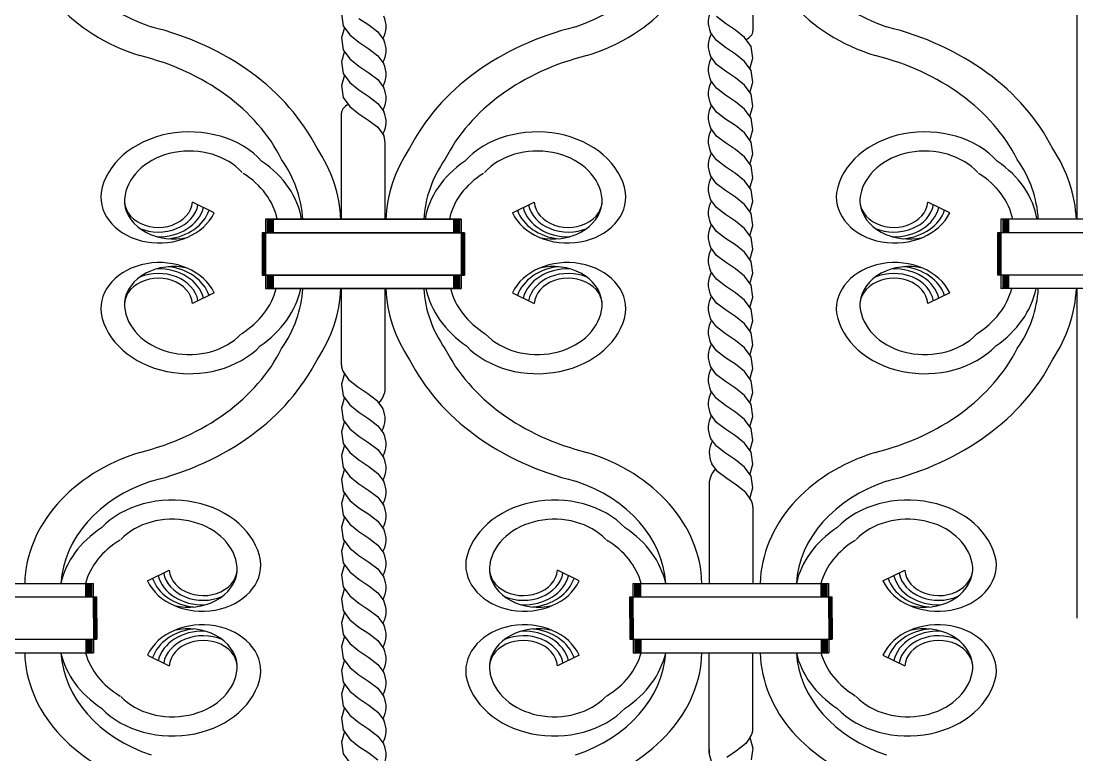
# Model space of a CAD drawing. Extents: x 12262 to 40734, y 30451 to 49613.
# Drawn here: x 31573 to 32090, y 44237 to 44596 of the extents above; entities that cross this region are included whole.
import ezdxf

# ---------------------------------------------------------------- set-up
doc = ezdxf.new("R2010")
doc.units = 0
doc.header["$LTSCALE"] = 0.85
doc.header["$MEASUREMENT"] = 0
doc.layers.get('0').update_dxf_attribs({"linetype": 'CONTINUOUS'})

# ---------------------------------------------------------------- blocks, each defined once
blk = doc.blocks.new('A$C2EF91AEA')
for p, q in [((2952.56, 1505.21), (2952.56, 1182.36)), ((2793.84, 1326.79), (2793.84, 1274.74)), ((2592.17, 1282.99), (2593.11, 1277.21)), ((2600.72, 1280.87), (2605.59, 1277.63)), ((2780.43, 1278.32), (2776.05, 1281.7)), ((2785.3, 1275.08), (2780.43, 1278.32)), ((2593.64, 1276.46), (2592.17, 1271.29)), ((2593.11, 1277.21), (2596.26, 1272.76)), ((2596.26, 1272.76), (2600.72, 1269.17)), ((2605.59, 1277.63), (2609.96, 1274.25)), ((2609.96, 1274.25), (2612.95, 1270.25)), ((2773.07, 1274), (2773.06, 1274.02)), ((2776.05, 1270), (2773.07, 1274)), ((2789.76, 1271.49), (2785.3, 1275.08)), ((2592.17, 1271.29), (2593.11, 1265.51)), ((2600.72, 1269.17), (2605.59, 1265.93)), ((2612.95, 1270.25), (2612.95, 1270.23)), ((2780.43, 1266.62), (2776.05, 1270)), ((2792.91, 1267.05), (2789.76, 1271.49)), ((2593.64, 1264.76), (2592.17, 1259.59)), ((2593.11, 1265.51), (2596.26, 1261.07)), ((2605.59, 1265.93), (2609.96, 1262.56)), ((2609.96, 1262.56), (2612.95, 1258.55)), ((2773.07, 1262.3), (2773.06, 1262.32)), ((2776.05, 1258.3), (2773.07, 1262.3)), ((2785.3, 1263.39), (2780.43, 1266.62)), ((2789.76, 1259.79), (2785.3, 1263.39)), ((2793.85, 1261.27), (2792.91, 1267.05)), ((2592.17, 1259.59), (2593.11, 1253.81)), ((2596.26, 1261.07), (2600.72, 1257.47)), ((2600.72, 1257.47), (2605.59, 1254.23)), ((2612.95, 1258.55), (2612.95, 1258.53)), ((2780.43, 1254.93), (2776.05, 1258.3)), ((2792.91, 1255.35), (2789.76, 1259.79)), ((2792.38, 1256.09), (2793.85, 1261.27)), ((2593.64, 1253.06), (2592.17, 1247.89)), ((2593.11, 1253.81), (2596.26, 1249.37)), ((2605.59, 1254.23), (2609.96, 1250.86)), ((2785.3, 1251.69), (2780.43, 1254.93)), ((2793.85, 1249.57), (2792.91, 1255.35)), ((2592.17, 1247.89), (2593.11, 1242.11)), ((2596.26, 1249.37), (2600.72, 1245.77)), ((2609.96, 1250.86), (2612.95, 1246.85)), ((2612.95, 1246.85), (2612.95, 1246.84)), ((2773.07, 1250.6), (2773.06, 1250.62)), ((2776.05, 1246.6), (2773.07, 1250.6)), ((2789.76, 1248.09), (2785.3, 1251.69)), ((2792.91, 1243.65), (2789.76, 1248.09)), ((2792.38, 1244.39), (2793.85, 1249.57)), ((2593.11, 1242.11), (2596.26, 1237.67)), ((2600.72, 1245.77), (2605.59, 1242.53)), ((2605.59, 1242.53), (2609.96, 1239.16)), ((2780.43, 1243.23), (2776.05, 1246.6)), ((2785.3, 1239.99), (2780.43, 1243.23)), ((2793.85, 1237.87), (2792.91, 1243.65)), ((2596.26, 1237.67), (2600.72, 1234.07)), ((2609.96, 1239.16), (2612.95, 1235.15)), ((2773.07, 1238.91), (2773.06, 1238.92)), ((2776.05, 1234.9), (2773.07, 1238.91)), ((2789.76, 1236.39), (2785.3, 1239.99)), ((2792.38, 1232.69), (2793.85, 1237.87)), ((2592.18, 1182.36), (2592.18, 1234.41)), ((2600.72, 1234.07), (2605.59, 1230.83)), ((2612.95, 1235.15), (2612.95, 1235.14)), ((2780.43, 1231.53), (2776.05, 1234.9)), ((2785.3, 1228.29), (2780.43, 1231.53)), ((2792.91, 1231.95), (2789.76, 1236.39)), ((2793.85, 1226.17), (2792.91, 1231.95)), ((2605.59, 1230.83), (2609.96, 1227.46)), ((2609.96, 1227.46), (2612.95, 1223.45)), ((2773.07, 1227.21), (2773.06, 1227.22)), ((2776.05, 1223.2), (2773.07, 1227.21)), ((2789.76, 1224.69), (2785.3, 1228.29)), ((2792.38, 1220.99), (2793.85, 1226.17)), ((2612.95, 1223.45), (2612.95, 1223.44)), ((2780.43, 1219.83), (2776.05, 1223.2)), ((2792.91, 1220.25), (2789.76, 1224.69)), ((2613.65, 1182.36), (2613.65, 1218.64)), ((2785.3, 1216.59), (2780.43, 1219.83)), ((2789.76, 1212.99), (2785.3, 1216.59)), ((2793.85, 1214.47), (2792.91, 1220.25)), ((2773.07, 1215.51), (2773.06, 1215.52)), ((2776.05, 1211.5), (2773.07, 1215.51)), ((2780.43, 1208.13), (2776.05, 1211.5)), ((2792.91, 1208.55), (2789.76, 1212.99)), ((2792.38, 1209.3), (2793.85, 1214.47)), ((2785.3, 1204.89), (2780.43, 1208.13)), ((2793.85, 1202.77), (2792.91, 1208.55)), ((2773.07, 1203.81), (2773.06, 1203.83)), ((2776.05, 1199.8), (2773.07, 1203.81)), ((2789.76, 1201.29), (2785.3, 1204.89)), ((2792.91, 1196.85), (2789.76, 1201.29)), ((2792.38, 1197.6), (2793.85, 1202.77)), ((2780.43, 1196.43), (2776.05, 1199.8)), ((2785.3, 1193.19), (2780.43, 1196.43)), ((2793.85, 1191.07), (2792.91, 1196.85)), ((2529.87, 1185.59), (2519.15, 1190.8)), ((2675.96, 1185.59), (2686.67, 1190.8)), ((2773.07, 1192.11), (2773.06, 1192.13)), ((2776.05, 1188.11), (2773.07, 1192.11)), ((2789.76, 1189.6), (2785.3, 1193.19)), ((2792.38, 1185.9), (2793.85, 1191.07)), ((2890.25, 1185.59), (2879.53, 1190.8)), ((2780.43, 1184.73), (2776.05, 1188.11)), ((2785.3, 1181.49), (2780.43, 1184.73)), ((2792.91, 1185.15), (2789.76, 1189.6)), ((2793.85, 1179.37), (2792.91, 1185.15)), ((2650.86, 1182.36), (2554.97, 1182.36)), ((2554.97, 1182.36), (2650.86, 1182.36)), ((2554.97, 1182.36), (2554.97, 1148.38)), ((2554.97, 1182.36), (2554.97, 1175.75)), ((2554.97, 1182.36), (2554.97, 1175.75)), ((2554.97, 1182.36), (2554.97, 1148.38)), ((2555.81, 1182.36), (2555.81, 1175.75)), ((2555.81, 1182.36), (2555.81, 1175.75)), ((2556.47, 1182.36), (2556.47, 1175.75)), ((2556.47, 1182.36), (2556.47, 1175.75)), ((2556.98, 1182.36), (2556.98, 1175.75)), ((2556.98, 1182.36), (2556.98, 1175.75)), ((2557.39, 1182.36), (2557.39, 1175.75)), ((2557.39, 1182.36), (2557.39, 1175.75)), ((2557.73, 1182.36), (2557.73, 1175.75)), ((2557.73, 1182.36), (2557.73, 1175.75)), ((2557.98, 1182.36), (2557.98, 1175.75)), ((2557.98, 1182.36), (2557.98, 1175.75)), ((2558.15, 1182.36), (2558.15, 1175.75)), ((2558.15, 1182.36), (2558.15, 1175.75)), ((2558.71, 1182.36), (2558.71, 1175.75)), ((2558.71, 1182.36), (2558.71, 1175.75)), ((2647.11, 1182.36), (2647.11, 1175.75)), ((2647.11, 1182.36), (2647.11, 1175.75)), ((2647.68, 1182.36), (2647.68, 1175.75)), ((2647.68, 1182.36), (2647.68, 1175.75)), ((2647.85, 1182.36), (2647.85, 1175.75)), ((2647.85, 1182.36), (2647.85, 1175.75)), ((2648.1, 1182.36), (2648.1, 1175.75)), ((2648.1, 1182.36), (2648.1, 1175.75)), ((2648.43, 1182.36), (2648.43, 1175.75)), ((2648.43, 1182.36), (2648.43, 1175.75)), ((2648.85, 1182.36), (2648.85, 1175.75)), ((2648.85, 1182.36), (2648.85, 1175.75)), ((2649.35, 1182.36), (2649.35, 1175.75)), ((2649.35, 1182.36), (2649.35, 1175.75)), ((2650.02, 1182.36), (2650.02, 1175.75)), ((2650.02, 1182.36), (2650.02, 1175.75)), ((2650.86, 1182.36), (2650.86, 1148.38)), ((2650.86, 1182.36), (2650.86, 1175.75)), ((2650.86, 1182.36), (2650.86, 1175.75)), ((2650.86, 1182.36), (2650.86, 1148.38)), ((2773.07, 1180.41), (2773.06, 1180.43)), ((2776.05, 1176.41), (2773.07, 1180.41)), ((2789.76, 1177.9), (2785.3, 1181.49)), ((2915.35, 1182.36), (2915.35, 1148.38)), ((2915.35, 1182.36), (2915.35, 1175.75)), ((2960.5, 1182.36), (2915.35, 1182.36)), ((2916.19, 1182.36), (2916.19, 1175.75)), ((2916.86, 1182.36), (2916.86, 1175.75)), ((2917.36, 1182.36), (2917.36, 1175.75)), ((2917.78, 1182.36), (2917.78, 1175.75)), ((2918.11, 1182.36), (2918.11, 1175.75)), ((2918.36, 1182.36), (2918.36, 1175.75)), ((2918.53, 1182.36), (2918.53, 1175.75)), ((2919.1, 1182.36), (2919.1, 1175.75)), ((2652.53, 1175.75), (2553.3, 1175.75)), ((2553.3, 1175.75), (2652.53, 1175.75)), ((2553.3, 1175.75), (2553.3, 1155)), ((2553.3, 1175.75), (2553.3, 1155)), ((2553.8, 1175.75), (2553.8, 1155)), ((2553.8, 1175.75), (2553.8, 1155)), ((2554.22, 1175.75), (2554.22, 1155)), ((2554.22, 1175.75), (2554.22, 1155)), ((2554.55, 1175.75), (2554.55, 1155)), ((2554.55, 1175.75), (2554.55, 1155)), ((2554.72, 1175.75), (2554.72, 1155)), ((2554.72, 1175.75), (2554.72, 1155)), ((2651.11, 1175.75), (2651.11, 1155)), ((2651.11, 1175.75), (2651.11, 1155)), ((2651.28, 1175.75), (2651.28, 1155)), ((2651.28, 1175.75), (2651.28, 1155)), ((2651.61, 1175.75), (2651.61, 1155)), ((2651.61, 1175.75), (2651.61, 1155)), ((2652.03, 1175.75), (2652.03, 1155)), ((2652.03, 1175.75), (2652.03, 1155)), ((2652.53, 1175.75), (2652.53, 1155)), ((2652.53, 1175.75), (2652.53, 1155)), ((2780.43, 1173.03), (2776.05, 1176.41)), ((2792.91, 1173.45), (2789.76, 1177.9)), ((2792.38, 1174.2), (2793.85, 1179.37)), ((2913.68, 1175.75), (2913.68, 1155)), ((2962.17, 1175.75), (2913.68, 1175.75)), ((2914.18, 1175.75), (2914.18, 1155)), ((2914.6, 1175.75), (2914.6, 1155)), ((2914.93, 1175.75), (2914.93, 1155)), ((2915.1, 1175.75), (2915.1, 1155)), ((2785.3, 1169.79), (2780.43, 1173.03)), ((2789.76, 1166.2), (2785.3, 1169.79)), ((2793.85, 1167.67), (2792.91, 1173.45)), ((2773.07, 1168.71), (2773.06, 1168.73)), ((2776.05, 1164.71), (2773.07, 1168.71)), ((2780.43, 1161.33), (2776.05, 1164.71)), ((2792.91, 1161.76), (2789.76, 1166.2)), ((2792.38, 1162.5), (2793.85, 1167.67)), ((2785.3, 1158.09), (2780.43, 1161.33)), ((2793.85, 1155.97), (2792.91, 1161.76)), ((2652.53, 1155), (2553.3, 1155)), ((2553.3, 1155), (2652.53, 1155)), ((2554.97, 1155), (2554.97, 1148.38)), ((2554.97, 1155), (2554.97, 1148.38)), ((2555.81, 1155), (2555.81, 1148.38)), ((2555.81, 1155), (2555.81, 1148.38)), ((2556.47, 1155), (2556.47, 1148.38)), ((2556.47, 1155), (2556.47, 1148.38)), ((2556.98, 1155), (2556.98, 1148.38)), ((2556.98, 1155), (2556.98, 1148.38)), ((2557.39, 1155), (2557.39, 1148.38)), ((2557.39, 1155), (2557.39, 1148.38)), ((2557.73, 1155), (2557.73, 1148.38)), ((2557.73, 1155), (2557.73, 1148.38)), ((2557.98, 1155), (2557.98, 1148.38)), ((2557.98, 1155), (2557.98, 1148.38)), ((2558.15, 1155), (2558.15, 1148.38)), ((2558.15, 1155), (2558.15, 1148.38)), ((2558.71, 1155), (2558.71, 1148.38)), ((2558.71, 1155), (2558.71, 1148.38)), ((2647.11, 1155), (2647.11, 1148.38)), ((2647.11, 1155), (2647.11, 1148.38)), ((2647.68, 1155), (2647.68, 1148.38)), ((2647.68, 1155), (2647.68, 1148.38)), ((2647.85, 1155), (2647.85, 1148.38)), ((2647.85, 1155), (2647.85, 1148.38)), ((2648.1, 1155), (2648.1, 1148.38)), ((2648.1, 1155), (2648.1, 1148.38)), ((2648.43, 1155), (2648.43, 1148.38)), ((2648.43, 1155), (2648.43, 1148.38)), ((2648.85, 1155), (2648.85, 1148.38)), ((2648.85, 1155), (2648.85, 1148.38)), ((2649.35, 1155), (2649.35, 1148.38)), ((2649.35, 1155), (2649.35, 1148.38)), ((2650.02, 1155), (2650.02, 1148.38)), ((2650.02, 1155), (2650.02, 1148.38)), ((2650.86, 1155), (2650.86, 1148.38)), ((2650.86, 1155), (2650.86, 1148.38)), ((2773.07, 1157.01), (2773.06, 1157.03)), ((2776.05, 1153.01), (2773.07, 1157.01)), ((2789.76, 1154.5), (2785.3, 1158.09)), ((2792.91, 1150.06), (2789.76, 1154.5)), ((2792.38, 1150.8), (2793.85, 1155.97)), ((2962.17, 1155), (2913.68, 1155)), ((2915.35, 1155), (2915.35, 1148.38)), ((2916.19, 1155), (2916.19, 1148.38)), ((2916.86, 1155), (2916.86, 1148.38)), ((2917.36, 1155), (2917.36, 1148.38)), ((2917.78, 1155), (2917.78, 1148.38)), ((2918.11, 1155), (2918.11, 1148.38)), ((2918.36, 1155), (2918.36, 1148.38)), ((2918.53, 1155), (2918.53, 1148.38)), ((2919.1, 1155), (2919.1, 1148.38)), ((2780.43, 1149.63), (2776.05, 1153.01)), ((2785.3, 1146.39), (2780.43, 1149.63)), ((2793.85, 1144.28), (2792.91, 1150.06)), ((2529.87, 1146.34), (2519.15, 1141.13)), ((2650.86, 1148.38), (2554.97, 1148.38)), ((2554.97, 1148.38), (2650.86, 1148.38)), ((2592.18, 1111.1), (2592.18, 1148.38)), ((2613.65, 1099.27), (2613.65, 1148.38)), ((2675.96, 1146.34), (2686.67, 1141.13)), ((2773.07, 1145.31), (2773.06, 1145.33)), ((2776.05, 1141.31), (2773.07, 1145.31)), ((2789.76, 1142.8), (2785.3, 1146.39)), ((2792.38, 1139.1), (2793.85, 1144.28)), ((2890.25, 1146.34), (2879.53, 1141.13)), ((2960.5, 1148.38), (2915.35, 1148.38)), ((2952.56, 1148.38), (2952.56, 986.96)), ((2780.43, 1137.93), (2776.05, 1141.31)), ((2792.91, 1138.36), (2789.76, 1142.8)), ((2793.85, 1132.58), (2792.91, 1138.36)), ((2773.07, 1133.61), (2773.06, 1133.63)), ((2776.05, 1129.61), (2773.07, 1133.61)), ((2785.3, 1134.69), (2780.43, 1137.93)), ((2789.76, 1131.1), (2785.3, 1134.69)), ((2780.43, 1126.23), (2776.05, 1129.61)), ((2792.91, 1126.66), (2789.76, 1131.1)), ((2792.38, 1127.4), (2793.85, 1132.58)), ((2785.3, 1123), (2780.43, 1126.23)), ((2789.76, 1119.4), (2785.3, 1123)), ((2793.85, 1120.88), (2792.91, 1126.66)), ((2773.07, 1121.91), (2773.06, 1121.93)), ((2776.05, 1117.91), (2773.07, 1121.91)), ((2780.43, 1114.53), (2776.05, 1117.91)), ((2792.91, 1114.96), (2789.76, 1119.4)), ((2792.38, 1115.7), (2793.85, 1120.88)), ((2785.3, 1111.3), (2780.43, 1114.53)), ((2793.85, 1109.18), (2792.91, 1114.96)), ((2773.07, 1110.21), (2773.06, 1110.23)), ((2776.05, 1106.21), (2773.07, 1110.21)), ((2789.76, 1107.7), (2785.3, 1111.3)), ((2792.91, 1103.26), (2789.76, 1107.7)), ((2792.38, 1104), (2793.85, 1109.18)), ((2593.64, 1106.82), (2592.17, 1101.64)), ((2593.55, 1106.94), (2595.73, 1103.86)), ((2595.73, 1103.86), (2600.19, 1100.27)), ((2780.43, 1102.84), (2776.05, 1106.21)), ((2785.3, 1099.6), (2780.43, 1102.84)), ((2793.85, 1097.48), (2792.91, 1103.26)), ((2592.17, 1101.64), (2593.11, 1095.86)), ((2600.19, 1100.27), (2605.06, 1097.03)), ((2605.06, 1097.03), (2609.44, 1093.66)), ((2773.07, 1098.52), (2773.06, 1098.53)), ((2776.05, 1094.51), (2773.07, 1098.52)), ((2789.76, 1096), (2785.3, 1099.6)), ((2792.38, 1092.3), (2793.85, 1097.48)), ((2593.64, 1095.12), (2592.17, 1089.95)), ((2593.11, 1095.86), (2596.26, 1091.42)), ((2609.44, 1093.66), (2612.42, 1089.65)), ((2780.43, 1091.14), (2776.05, 1094.51)), ((2792.91, 1091.56), (2789.76, 1096)), ((2793.85, 1085.78), (2792.91, 1091.56)), ((2592.17, 1089.95), (2593.11, 1084.16)), ((2596.26, 1091.42), (2600.72, 1087.83)), ((2600.72, 1087.83), (2605.59, 1084.59)), ((2612.42, 1089.65), (2612.43, 1089.63)), ((2773.07, 1086.82), (2773.06, 1086.83)), ((2776.05, 1082.81), (2773.07, 1086.82)), ((2785.3, 1087.9), (2780.43, 1091.14)), ((2789.76, 1084.3), (2785.3, 1087.9)), ((2593.64, 1083.42), (2592.17, 1078.25)), ((2593.11, 1084.16), (2596.26, 1079.72)), ((2605.59, 1084.59), (2609.96, 1081.21)), ((2609.96, 1081.21), (2612.95, 1077.21)), ((2780.43, 1079.44), (2776.05, 1082.81)), ((2792.91, 1079.86), (2789.76, 1084.3)), ((2792.38, 1080.6), (2793.85, 1085.78)), ((2592.17, 1078.25), (2593.11, 1072.47)), ((2596.26, 1079.72), (2600.72, 1076.13)), ((2600.72, 1076.13), (2605.59, 1072.89)), ((2612.95, 1077.21), (2612.95, 1077.19)), ((2785.3, 1076.2), (2780.43, 1079.44)), ((2789.76, 1072.6), (2785.3, 1076.2)), ((2793.85, 1074.08), (2792.91, 1079.86)), ((2593.64, 1071.72), (2592.17, 1066.55)), ((2593.11, 1072.47), (2596.26, 1068.02)), ((2605.59, 1072.89), (2609.96, 1069.51)), ((2773.07, 1075.12), (2773.06, 1075.13)), ((2776.05, 1071.11), (2773.07, 1075.12)), ((2780.43, 1067.74), (2776.05, 1071.11)), ((2792.91, 1068.16), (2789.76, 1072.6)), ((2792.38, 1068.9), (2793.85, 1074.08)), ((2592.17, 1066.55), (2593.11, 1060.77)), ((2596.26, 1068.02), (2600.72, 1064.43)), ((2609.96, 1069.51), (2612.95, 1065.51)), ((2785.3, 1064.5), (2780.43, 1067.74)), ((2793.85, 1062.38), (2792.91, 1068.16)), ((2593.11, 1060.77), (2596.26, 1056.32)), ((2600.72, 1064.43), (2605.59, 1061.19)), ((2605.59, 1061.19), (2609.96, 1057.81)), ((2612.95, 1065.51), (2612.95, 1065.49)), ((2773.59, 1062.67), (2773.59, 1062.69)), ((2776.58, 1058.67), (2773.59, 1062.67)), ((2789.76, 1060.9), (2785.3, 1064.5)), ((2792.91, 1056.46), (2789.76, 1060.9)), ((2792.38, 1057.21), (2793.85, 1062.38)), ((2593.64, 1060.02), (2592.17, 1054.85)), ((2596.26, 1056.32), (2600.72, 1052.73)), ((2609.96, 1057.81), (2612.95, 1053.81)), ((2780.96, 1055.3), (2776.58, 1058.67)), ((2793.85, 1050.68), (2792.91, 1056.46)), ((2592.17, 1054.85), (2593.11, 1049.07)), ((2600.72, 1052.73), (2605.59, 1049.49)), ((2612.95, 1053.81), (2612.95, 1053.79)), ((2772.37, 1053.06), (2772.37, 1003.95)), ((2785.82, 1052.06), (2780.96, 1055.3)), ((2790.28, 1048.46), (2785.82, 1052.06)), ((2792.38, 1045.51), (2793.85, 1050.68)), ((2593.64, 1048.32), (2592.17, 1043.15)), ((2593.11, 1049.07), (2596.26, 1044.63)), ((2605.59, 1049.49), (2609.96, 1046.12)), ((2609.96, 1046.12), (2612.95, 1042.11)), ((2792.47, 1045.38), (2790.28, 1048.46)), ((2592.17, 1043.15), (2593.11, 1037.37)), ((2596.26, 1044.63), (2600.72, 1041.03)), ((2600.72, 1041.03), (2605.59, 1037.79)), ((2612.95, 1042.11), (2612.95, 1042.09)), ((2793.84, 1041.23), (2793.84, 1003.95)), ((2593.64, 1036.62), (2592.17, 1031.45)), ((2593.11, 1037.37), (2596.26, 1032.93)), ((2605.59, 1037.79), (2609.96, 1034.42)), ((2592.17, 1031.45), (2593.11, 1025.67)), ((2596.26, 1032.93), (2600.72, 1029.33)), ((2609.96, 1034.42), (2612.95, 1030.41)), ((2612.95, 1030.41), (2612.95, 1030.4)), ((2593.64, 1024.93), (2592.17, 1019.75)), ((2593.11, 1025.67), (2596.26, 1021.23)), ((2600.72, 1029.33), (2605.59, 1026.09)), ((2605.59, 1026.09), (2609.96, 1022.72)), ((2592.17, 1019.75), (2593.11, 1013.97)), ((2596.26, 1021.23), (2600.72, 1017.63)), ((2609.96, 1022.72), (2612.95, 1018.71)), ((2593.11, 1013.97), (2596.26, 1009.53)), ((2600.72, 1017.63), (2605.59, 1014.39)), ((2605.59, 1014.39), (2609.96, 1011.02)), ((2612.95, 1018.71), (2612.95, 1018.7)), ((2497.12, 1005.13), (2507.84, 1010.34)), ((2593.64, 1013.23), (2592.17, 1008.05)), ((2596.26, 1009.53), (2600.72, 1005.93)), ((2609.96, 1011.02), (2612.95, 1007.01)), ((2708.71, 1005.13), (2697.99, 1010.34)), ((2857.5, 1005.13), (2868.22, 1010.34)), ((2374.78, 1003.95), (2470.67, 1003.95)), ((2466.92, 997.33), (2466.92, 1003.95)), ((2467.49, 997.33), (2467.49, 1003.95)), ((2467.66, 997.33), (2467.66, 1003.95)), ((2467.91, 997.33), (2467.91, 1003.95)), ((2468.24, 997.33), (2468.24, 1003.95)), ((2468.66, 997.33), (2468.66, 1003.95)), ((2469.16, 997.33), (2469.16, 1003.95)), ((2469.83, 997.33), (2469.83, 1003.95)), ((2470.67, 997.33), (2470.67, 1003.95)), ((2470.67, 986.96), (2470.67, 1003.95)), ((2592.17, 1008.05), (2593.11, 1002.27)), ((2600.72, 1005.93), (2605.59, 1002.69)), ((2612.95, 1007.01), (2612.95, 1007)), ((2735.16, 997.33), (2735.16, 1003.95)), ((2735.16, 986.96), (2735.16, 1003.95)), ((2735.16, 1003.95), (2831.05, 1003.95)), ((2736, 997.33), (2736, 1003.95)), ((2736.67, 997.33), (2736.67, 1003.95)), ((2737.17, 997.33), (2737.17, 1003.95)), ((2737.59, 997.33), (2737.59, 1003.95)), ((2737.92, 997.33), (2737.92, 1003.95)), ((2738.17, 997.33), (2738.17, 1003.95)), ((2738.34, 997.33), (2738.34, 1003.95)), ((2738.91, 997.33), (2738.91, 1003.95)), ((2827.3, 997.33), (2827.3, 1003.95)), ((2827.87, 997.33), (2827.87, 1003.95)), ((2828.04, 997.33), (2828.04, 1003.95)), ((2828.29, 997.33), (2828.29, 1003.95)), ((2828.62, 997.33), (2828.62, 1003.95)), ((2829.04, 997.33), (2829.04, 1003.95)), ((2829.54, 997.33), (2829.54, 1003.95)), ((2830.21, 997.33), (2830.21, 1003.95)), ((2831.05, 997.33), (2831.05, 1003.95)), ((2831.05, 986.96), (2831.05, 1003.95)), ((2593.64, 1001.53), (2592.17, 996.35)), ((2593.11, 1002.27), (2596.26, 997.83)), ((2605.59, 1002.69), (2609.96, 999.32)), ((2609.96, 999.32), (2612.95, 995.32)), ((2373.11, 997.33), (2472.34, 997.33)), ((2470.92, 986.96), (2470.92, 997.33)), ((2471.08, 986.96), (2471.08, 997.33)), ((2471.42, 986.96), (2471.42, 997.33)), ((2471.84, 986.96), (2471.84, 997.33)), ((2472.34, 986.96), (2472.34, 997.33)), ((2592.17, 996.35), (2593.11, 990.57)), ((2596.26, 997.83), (2600.72, 994.23)), ((2600.72, 994.23), (2605.59, 990.99)), ((2612.95, 995.32), (2612.95, 995.3)), ((2733.49, 997.33), (2832.72, 997.33)), ((2733.49, 986.96), (2733.49, 997.33)), ((2733.99, 986.96), (2733.99, 997.33)), ((2734.41, 986.96), (2734.41, 997.33)), ((2734.74, 986.96), (2734.74, 997.33)), ((2831.3, 986.96), (2831.3, 997.33)), ((2831.47, 986.96), (2831.47, 997.33)), ((2831.8, 986.96), (2831.8, 997.33)), ((2832.22, 986.96), (2832.22, 997.33)), ((2832.72, 986.96), (2832.72, 997.33)), ((2593.64, 989.83), (2592.82, 986.96)), ((2593.11, 990.57), (2595.67, 986.96)), ((2605.59, 990.99), (2609.96, 987.62)), ((2470.67, 986.96), (2470.67, 969.96)), ((2470.92, 986.96), (2470.92, 976.58)), ((2471.08, 986.96), (2471.08, 976.58)), ((2471.42, 986.96), (2471.42, 976.58)), ((2471.84, 986.96), (2471.84, 976.58)), ((2472.34, 986.96), (2472.34, 976.58)), ((2592.82, 986.96), (2592.17, 984.65)), ((2592.17, 984.65), (2593.11, 978.87)), ((2595.67, 986.96), (2596.26, 986.13)), ((2596.26, 986.13), (2600.72, 982.53)), ((2609.96, 987.62), (2610.46, 986.96)), ((2610.46, 986.96), (2612.95, 983.62)), ((2612.95, 983.62), (2612.95, 983.6)), ((2733.49, 986.96), (2733.49, 976.58)), ((2733.99, 986.96), (2733.99, 976.58)), ((2734.41, 986.96), (2734.41, 976.58)), ((2734.74, 986.96), (2734.74, 976.58)), ((2734.91, 986.96), (2734.91, 976.58)), ((2735.16, 986.96), (2735.16, 969.96)), ((2831.05, 986.96), (2831.05, 969.96)), ((2831.3, 986.96), (2831.3, 976.58)), ((2831.47, 986.96), (2831.47, 976.58)), ((2831.8, 986.96), (2831.8, 976.58)), ((2832.22, 986.96), (2832.22, 976.58)), ((2832.72, 986.96), (2832.72, 976.58)), ((2593.64, 978.13), (2592.17, 972.95)), ((2593.11, 978.87), (2596.26, 974.43)), ((2600.72, 982.53), (2605.59, 979.3)), ((2605.59, 979.3), (2609.96, 975.92)), ((2373.11, 976.58), (2472.34, 976.58)), ((2466.92, 976.58), (2466.92, 969.96)), ((2467.49, 976.58), (2467.49, 969.96)), ((2467.66, 976.58), (2467.66, 969.96)), ((2467.91, 976.58), (2467.91, 969.96)), ((2468.24, 976.58), (2468.24, 969.96)), ((2468.66, 976.58), (2468.66, 969.96)), ((2469.16, 976.58), (2469.16, 969.96)), ((2469.83, 976.58), (2469.83, 969.96)), ((2470.67, 976.58), (2470.67, 969.96)), ((2592.17, 972.95), (2593.11, 967.17)), ((2596.26, 974.43), (2600.72, 970.84)), ((2609.96, 975.92), (2612.95, 971.92)), ((2733.49, 976.58), (2832.72, 976.58)), ((2735.16, 976.58), (2735.16, 969.96)), ((2736, 976.58), (2736, 969.96)), ((2736.67, 976.58), (2736.67, 969.96)), ((2737.17, 976.58), (2737.17, 969.96)), ((2737.59, 976.58), (2737.59, 969.96)), ((2737.92, 976.58), (2737.92, 969.96)), ((2738.17, 976.58), (2738.17, 969.96)), ((2738.34, 976.58), (2738.34, 969.96)), ((2738.91, 976.58), (2738.91, 969.96)), ((2827.3, 976.58), (2827.3, 969.96)), ((2827.87, 976.58), (2827.87, 969.96)), ((2828.04, 976.58), (2828.04, 969.96)), ((2828.29, 976.58), (2828.29, 969.96)), ((2828.62, 976.58), (2828.62, 969.96)), ((2829.04, 976.58), (2829.04, 969.96)), ((2829.54, 976.58), (2829.54, 969.96)), ((2830.21, 976.58), (2830.21, 969.96)), ((2831.05, 976.58), (2831.05, 969.96)), ((2374.78, 969.96), (2470.67, 969.96)), ((2497.12, 968.78), (2507.84, 963.58)), ((2600.72, 970.84), (2605.59, 967.6)), ((2605.59, 967.6), (2609.96, 964.22)), ((2612.95, 971.92), (2612.95, 971.9)), ((2708.71, 968.78), (2697.99, 963.58)), ((2735.16, 969.96), (2831.05, 969.96)), ((2772.37, 920.85), (2772.37, 969.96)), ((2793.84, 932.69), (2793.84, 969.96)), ((2857.5, 968.78), (2868.22, 963.58)), ((2593.64, 966.43), (2592.17, 961.25)), ((2593.11, 967.17), (2596.26, 962.73)), ((2596.26, 962.73), (2600.72, 959.14)), ((2609.96, 964.22), (2612.95, 960.22)), ((2592.17, 961.25), (2593.11, 955.47)), ((2600.72, 959.14), (2605.59, 955.9)), ((2612.95, 960.22), (2612.95, 960.2)), ((2593.64, 954.73), (2592.17, 949.56)), ((2593.11, 955.47), (2596.26, 951.03)), ((2605.59, 955.9), (2609.96, 952.52)), ((2609.96, 952.52), (2612.95, 948.52)), ((2592.17, 949.56), (2593.11, 943.77)), ((2596.26, 951.03), (2600.72, 947.44)), ((2600.72, 947.44), (2605.59, 944.2)), ((2612.95, 948.52), (2612.95, 948.5)), ((2593.64, 943.03), (2592.17, 937.86)), ((2593.11, 943.77), (2596.26, 939.33)), ((2605.59, 944.2), (2609.96, 940.82)), ((2592.17, 937.86), (2593.11, 932.08)), ((2596.26, 939.33), (2600.72, 935.74)), ((2609.96, 940.82), (2612.95, 936.82)), ((2612.95, 936.82), (2612.95, 936.8)), ((2593.64, 931.33), (2592.17, 926.16)), ((2593.11, 932.08), (2596.26, 927.63)), ((2600.72, 935.74), (2605.59, 932.5)), ((2605.59, 932.5), (2609.96, 929.12)), ((2592.17, 926.16), (2593.11, 920.38)), ((2596.26, 927.63), (2600.72, 924.04)), ((2609.96, 929.12), (2612.95, 925.12)), ((2792.47, 928.53), (2790.28, 925.45)), ((2792.38, 928.4), (2793.85, 923.23)), ((2600.72, 924.04), (2605.59, 920.8)), ((2612.95, 925.12), (2612.95, 925.1)), ((2785.82, 921.85), (2780.96, 918.62)), ((2790.28, 925.45), (2785.82, 921.85)), ((2793.85, 923.23), (2792.91, 917.45)), ((2593.11, 920.38), (2596.26, 915.93)), ((2605.59, 920.8), (2609.96, 917.42))]:
    blk.add_line(p, q)
for centre, major_axis, start_param, end_param in [((2526.06, 1328.17), (-89.08, 0), 0.019545, 1.194939), ((2527.35, 1329.67), (72.73, 0), 3.191635, 4.310748), ((2678.48, 1329.67), (72.73, 0), -1.169155, -0.050042), ((2679.76, 1328.17), (89.08, 0), -1.194939, -0.019545), ((2886.44, 1328.17), (-89.08, 0), 0.019545, 1.194939), ((2887.73, 1329.67), (72.73, 0), 3.191635, 4.310748), ((2790.51, 1279.11), (-18.6, 0), -0.418478, 0.356149), ((2595.5, 1276.84), (18.6, 0), -0.418478, 0.356149), ((2460.58, 1179.35), (128.86, 0), 0.380418, 1.268707), ((2745.25, 1179.35), (128.86, 0), 1.872886, 2.761174), ((2790.51, 1267.41), (-18.6, 0), -0.418478, 0.356149), ((2787.19, 1275.08), (6.67, 0), -1.056819, -0.064307), ((2820.96, 1179.35), (128.86, 0), 0.380418, 1.268707), ((2595.5, 1265.14), (-18.6, 0), 2.723114, 3.497742), ((2460.58, 1179.35), (110.2, 0), 0.380418, 1.268707), ((2745.25, 1179.35), (-110.2, 0), -1.268707, -0.380418), ((2820.96, 1179.35), (-110.2, 0), 3.522011, 4.4103), ((2595.5, 1253.44), (18.6, 0), -0.418478, 0.356149), ((2790.51, 1255.71), (-18.6, 0), -0.418478, 0.356149), ((2595.5, 1241.74), (-18.6, 0), 2.723114, 3.497742), ((2790.51, 1244.02), (-18.6, 0), -0.418478, 0.356149), ((2598.83, 1234.07), (-6.67, 0), -1.056819, -0.064307), ((2790.51, 1232.32), (-18.6, 0), -0.418478, 0.356149), ((2595.5, 1230.04), (18.6, 0), -0.418478, 0.356149), ((2517.66, 1190.63), (43.72, 0), 0.619195, 2.998469), ((2688.17, 1190.63), (-43.72, 0), 3.284716, 5.66399), ((2790.51, 1220.62), (-18.6, 0), -0.418478, 0.356149), ((2878.04, 1190.63), (43.72, 0), 0.619195, 2.998469), ((2588.64, 1218.8), (25.01, 0), -0.008048, 0.236629), ((2517.66, 1190.63), (31.84, 0), 0.619195, 2.998469), ((2489.06, 1179.38), (102.94, 0), 0.036611, 0.482989), ((2716.77, 1179.38), (102.94, 0), 2.658604, 3.104981), ((2688.17, 1190.63), (-31.84, 0), 3.284716, 5.66399), ((2878.04, 1190.63), (31.84, 0), 0.619195, 2.998469), ((2849.44, 1179.38), (102.94, 0), 0.036611, 0.482989), ((2516.74, 1176.75), (56.35, 0), 0.126108, 0.865728), ((2488.58, 1179.48), (84.76, 0), 0.043017, 0.501645), ((2717.24, 1179.48), (84.76, 0), 2.639948, 3.098576), ((2689.09, 1176.75), (56.35, 0), 2.275865, 3.015485), ((2790.51, 1208.92), (-18.6, 0), -0.418478, 0.356149), ((2877.12, 1176.75), (56.35, 0), 0.126108, 0.865728), ((2848.97, 1179.48), (84.76, 0), 0.043017, 0.501645), ((2516.56, 1176.94), (-44.67, 0), 3.295535, 4.052161), ((2689.26, 1176.94), (-44.67, 0), -0.910569, -0.153942), ((2790.51, 1197.22), (-18.6, 0), -0.418478, 0.356149), ((2876.95, 1176.94), (44.67, 0), 0.153942, 0.910569), ((2502.95, 1193.46), (28.69, 0), 3.048495, 5.929422), ((2702.87, 1193.46), (-28.69, 0), 0.353764, 3.23469), ((2863.33, 1193.46), (-28.69, 0), -0.093098, 2.787829), ((2502.5, 1191.62), (16.68, 0), 2.942465, 6.221198), ((2509.8, 1191.68), (-23.96, 0), 0.08094, 1.860939), ((2703.33, 1191.62), (16.68, 0), 3.20358, 6.482313), ((2696.02, 1191.68), (23.96, 0), 4.422247, 6.202245), ((2790.51, 1185.52), (-18.6, 0), -0.418478, 0.356149), ((2862.88, 1191.62), (-16.68, 0), -0.199128, 3.079605), ((2870.19, 1191.68), (-23.96, 0), 0.08094, 1.860939), ((2502.5, 1191.62), (-19.59, 0), 1.082368, 3.002244), ((2502.5, 1191.62), (-22.5, 0), 1.537028, 2.946547), ((2504.09, 1191.69), (24.04, 0), -1.440537, -0.258804), ((2701.73, 1191.69), (24.04, 0), 3.400397, 4.58213), ((2703.33, 1191.62), (22.5, 0), 3.336638, 4.746157), ((2703.33, 1191.62), (-19.59, 0), 0.139349, 2.059224), ((2862.88, 1191.62), (-19.59, 0), 1.082368, 3.002244), ((2862.88, 1191.62), (22.5, 0), 4.678621, 6.08814), ((2864.47, 1191.69), (-24.04, 0), 1.701055, 2.882789), ((2790.51, 1173.82), (-18.6, 0), -0.418478, 0.356149), ((2790.51, 1162.12), (-18.6, 0), -0.418478, 0.356149), ((2502.95, 1138.47), (28.69, 0), 0.353764, 3.23469), ((2509.8, 1140.25), (-23.96, 0), 4.422247, 6.202245), ((2504.09, 1140.24), (-24.04, 0), 3.400397, 4.58213), ((2702.87, 1138.47), (-28.69, 0), 3.048495, 5.929422), ((2701.73, 1140.24), (-24.04, 0), -1.440537, -0.258804), ((2696.02, 1140.25), (23.96, 0), 0.08094, 1.860939), ((2863.33, 1138.47), (-28.69, 0), 3.495356, 6.376283), ((2870.19, 1140.25), (-23.96, 0), 4.422247, 6.202245), ((2864.47, 1140.24), (24.04, 0), 0.258804, 1.440537), ((2502.5, 1140.31), (-16.68, 0), 3.20358, 6.482313), ((2502.5, 1140.31), (19.59, 0), 0.139349, 2.059224), ((2502.5, 1140.31), (-22.5, 0), 3.336638, 4.746157), ((2703.33, 1140.31), (22.5, 0), 1.537028, 2.946547), ((2703.33, 1140.31), (-19.59, 0), 4.223961, 6.143837), ((2703.33, 1140.31), (-16.68, 0), 2.942465, 6.221198), ((2790.51, 1150.42), (-18.6, 0), -0.418478, 0.356149), ((2862.88, 1140.31), (-16.68, 0), 3.20358, 6.482313), ((2862.88, 1140.31), (19.59, 0), 0.139349, 2.059224), ((2862.88, 1140.31), (22.5, 0), 0.195046, 1.604564), ((2512.52, 1156.23), (-48.75, 0), 2.252214, 2.936616), ((2512.28, 1156.49), (-60.84, 0), 2.291301, 2.972346), ((2488.58, 1151.26), (-84.76, 0), 2.639948, 3.098576), ((2489.06, 1151.36), (-102.94, 0), 2.658604, 3.104981), ((2716.77, 1151.36), (-102.94, 0), 0.036611, 0.482989), ((2717.24, 1151.26), (-84.76, 0), 0.043017, 0.501645), ((2693.55, 1156.49), (-60.84, 0), 0.169247, 0.850292), ((2693.31, 1156.23), (48.75, 0), 3.346569, 4.030972), ((2790.51, 1138.72), (-18.6, 0), -0.418478, 0.356149), ((2872.9, 1156.23), (48.75, 0), -0.889379, -0.204977), ((2872.66, 1156.49), (-60.84, 0), 2.291301, 2.972346), ((2848.97, 1151.26), (-84.76, 0), 2.639948, 3.098576), ((2849.44, 1151.36), (-102.94, 0), 2.658604, 3.104981), ((2517.66, 1141.29), (43.72, 0), 3.284716, 5.631437), ((2517.66, 1141.29), (31.84, 0), 3.284716, 5.631437), ((2688.17, 1141.29), (-43.72, 0), 0.651749, 2.998469), ((2688.17, 1141.29), (-31.84, 0), 0.651749, 2.998469), ((2790.51, 1127.02), (-18.6, 0), -0.418478, 0.356149), ((2878.04, 1141.29), (43.72, 0), 3.284716, 5.631437), ((2878.04, 1141.29), (-31.84, 0), 0.143123, 2.489844), ((2460.58, 1151.39), (-110.2, 0), 1.872886, 2.761174), ((2745.25, 1151.39), (110.2, 0), 3.522011, 4.4103), ((2790.51, 1115.32), (-18.6, 0), -0.418478, 0.356149), ((2820.96, 1151.39), (110.2, 0), -1.268707, -0.380418), ((2460.58, 1151.39), (-128.86, 0), 1.872886, 2.761174), ((2745.25, 1151.39), (-128.86, 0), 0.380418, 1.268707), ((2820.96, 1151.39), (128.86, 0), -1.268707, -0.380418), ((2602.91, 1111.1), (10.74, 0), 3.141593, 3.653063), ((2790.51, 1103.63), (-18.6, 0), -0.418478, 0.356149), ((2596.02, 1100.14), (-17.67, 0), 2.535729, 3.203825), ((2790.51, 1091.93), (-18.6, 0), -0.418478, 0.356149), ((2594.98, 1084.54), (18.6, 0), -0.418478, 0.356149), ((2790.51, 1080.23), (-18.6, 0), -0.418478, 0.356149), ((2595.5, 1072.1), (-18.6, 0), 2.723114, 3.497742), ((2791.04, 1067.78), (-18.6, 0), -0.418478, 0.356149), ((2526.06, 1002.57), (89.08, 0), 1.946654, 3.122047), ((2679.76, 1002.57), (-89.08, 0), 3.161138, 4.336531), ((2886.44, 1002.57), (89.08, 0), 1.946654, 3.122047), ((2595.5, 1060.4), (-18.6, 0), 2.723114, 3.497742), ((2790, 1052.19), (17.67, 0), 2.535729, 3.203825), ((2527.35, 1001.07), (-72.73, 0), -1.169155, -0.050042), ((2595.5, 1048.7), (-18.6, 0), 2.723114, 3.497742), ((2678.48, 1001.07), (-72.73, 0), 3.191635, 4.310748), ((2887.73, 1001.07), (-72.73, 0), -1.169155, -0.050042), ((2509.33, 1010.17), (43.72, 0), 0.143123, 2.489844), ((2696.49, 1010.17), (43.72, 0), 0.651749, 2.998469), ((2783.1, 1041.23), (10.74, 0), 0, 0.51147), ((2869.71, 1010.17), (43.72, 0), 0.143123, 2.489844), ((2595.5, 1037), (-18.6, 0), 2.723114, 3.497742), ((2509.33, 1010.17), (31.84, 0), 0.143123, 2.489844), ((2696.49, 1010.17), (31.84, 0), 0.651749, 2.998469), ((2869.71, 1010.17), (31.84, 0), 0.143123, 2.489844), ((2511.98, 995.95), (58.12, 0), 2.269981, 2.966928), ((2595.5, 1025.3), (-18.6, 0), 2.723114, 3.497742), ((2693.84, 995.95), (-58.12, 0), 3.316258, 4.013205), ((2872.36, 995.95), (-58.12, 0), -0.871612, -0.174665), ((2511.82, 996.23), (-46.11, 0), -0.916917, -0.213033), ((2694.01, 996.23), (-46.11, 0), 3.354626, 4.058509), ((2872.2, 996.23), (46.11, 0), 2.224676, 2.928559), ((2524.04, 1013), (28.69, 0), 3.495356, 6.376283), ((2595.5, 1013.6), (-18.6, 0), 2.723114, 3.497742), ((2681.79, 1013), (28.69, 0), 3.048495, 5.929422), ((2884.42, 1013), (28.69, 0), 3.495356, 6.376283), ((2524.49, 1011.15), (19.59, 0), 3.280941, 5.200817), ((2524.49, 1011.15), (-16.68, 0), 0.061988, 3.34072), ((2517.19, 1011.22), (-23.96, 0), 1.280654, 3.060652), ((2681.34, 1011.15), (-16.68, 0), -0.199128, 3.079605), ((2688.64, 1011.22), (23.96, 0), 3.222533, 5.002531), ((2681.34, 1011.15), (19.59, 0), 4.223961, 6.143837), ((2884.87, 1011.15), (-19.59, 0), 0.139349, 2.059224), ((2884.87, 1011.15), (16.68, 0), 3.20358, 6.482313), ((2877.57, 1011.22), (23.96, 0), 4.422247, 6.202245), ((2522.9, 1011.23), (24.04, 0), 3.400397, 4.58213), ((2524.49, 1011.15), (-22.5, 0), 0.195046, 1.604564), ((2595.5, 1001.9), (-18.6, 0), 2.723114, 3.497742), ((2681.34, 1011.15), (-22.5, 0), 1.537028, 2.946547), ((2682.93, 1011.23), (24.04, 0), -1.440537, -0.258804), ((2883.28, 1011.23), (24.04, 0), 3.400397, 4.58213), ((2884.87, 1011.15), (-22.5, 0), 0.195046, 1.604564), ((2595.5, 990.21), (-18.6, 0), 2.918976, 3.497742), ((2524.04, 960.92), (-28.69, 0), 3.048495, 5.929422), ((2595.5, 990.21), (-18.6, 0), 2.723114, 2.918976), ((2595.5, 978.51), (-18.6, 0), 2.723114, 3.497742), ((2681.79, 960.92), (28.69, 0), 0.353764, 3.23469), ((2884.42, 960.92), (28.69, 0), -0.093098, 2.787829), ((2522.9, 962.68), (24.04, 0), 1.701055, 2.882789), ((2524.49, 962.76), (22.5, 0), 1.537028, 2.946547), ((2524.49, 962.76), (-19.59, 0), 4.223961, 6.143837), ((2517.19, 962.7), (-23.96, 0), 3.222533, 5.002531), ((2688.64, 962.7), (-23.96, 0), 4.422247, 6.202245), ((2681.34, 962.76), (-19.59, 0), 3.280941, 5.200817), ((2681.34, 962.76), (-22.5, 0), 3.336638, 4.746157), ((2682.93, 962.68), (-24.04, 0), 3.400397, 4.58213), ((2883.28, 962.68), (24.04, 0), 1.701055, 2.882789), ((2884.87, 962.76), (22.5, 0), 1.537028, 2.946547), ((2884.87, 962.76), (-19.59, 0), 4.223961, 6.143837), ((2877.57, 962.7), (-23.96, 0), 3.222533, 5.002531), ((2524.49, 962.76), (16.68, 0), -0.199128, 3.079605), ((2681.34, 962.76), (16.68, 0), 0.061988, 3.34072), ((2884.87, 962.76), (16.68, 0), -0.199128, 3.079605), ((2526.06, 971.34), (-89.08, 0), 0.019545, 1.194939), ((2527.35, 972.84), (72.73, 0), 3.191635, 4.310748), ((2511.98, 977.96), (58.12, 0), 3.316258, 4.013205), ((2511.82, 977.68), (46.11, 0), 3.354626, 4.058509), ((2595.5, 966.81), (-18.6, 0), 2.723114, 3.497742), ((2678.48, 972.84), (72.73, 0), -1.169155, -0.050042), ((2679.76, 971.34), (89.08, 0), -1.194939, -0.019545), ((2694.01, 977.68), (46.11, 0), -0.916917, -0.213033), ((2693.84, 977.96), (58.12, 0), -0.871612, -0.174665), ((2886.44, 971.34), (89.08, 0), 3.161138, 4.336531), ((2887.73, 972.84), (72.73, 0), 3.191635, 4.310748), ((2872.36, 977.96), (58.12, 0), 3.316258, 4.013205), ((2872.2, 977.68), (-46.11, 0), 0.213033, 0.916917), ((2509.33, 963.74), (43.72, 0), 3.793341, 6.140062), ((2509.33, 963.74), (31.84, 0), 3.793341, 6.140062), ((2595.5, 955.11), (-18.6, 0), 2.723114, 3.497742), ((2696.49, 963.74), (43.72, 0), 3.284716, 5.631437), ((2696.49, 963.74), (31.84, 0), 3.284716, 5.631437), ((2869.71, 963.74), (-43.72, 0), 0.651749, 2.998469), ((2869.71, 963.74), (-31.84, 0), 0.651749, 2.998469), ((2595.5, 943.41), (-18.6, 0), 2.723114, 3.497742), ((2595.5, 931.71), (-18.6, 0), 2.723114, 3.497742), ((2783.1, 932.69), (-10.74, 0), 2.630123, 3.141593), ((2595.5, 920.01), (-18.6, 0), 2.723114, 3.497742), ((2790, 921.72), (17.67, 0), 3.079361, 3.747456)]:
    blk.add_ellipse(centre, major_axis=major_axis, ratio=0.79131, start_param=start_param, end_param=end_param)

msp = doc.modelspace()

# ---------------------------------------------------------------- block references
msp.add_blockref('A$C2EF91AEA', (29137.29, 43316.64))

doc.saveas('drawing.dxf')
